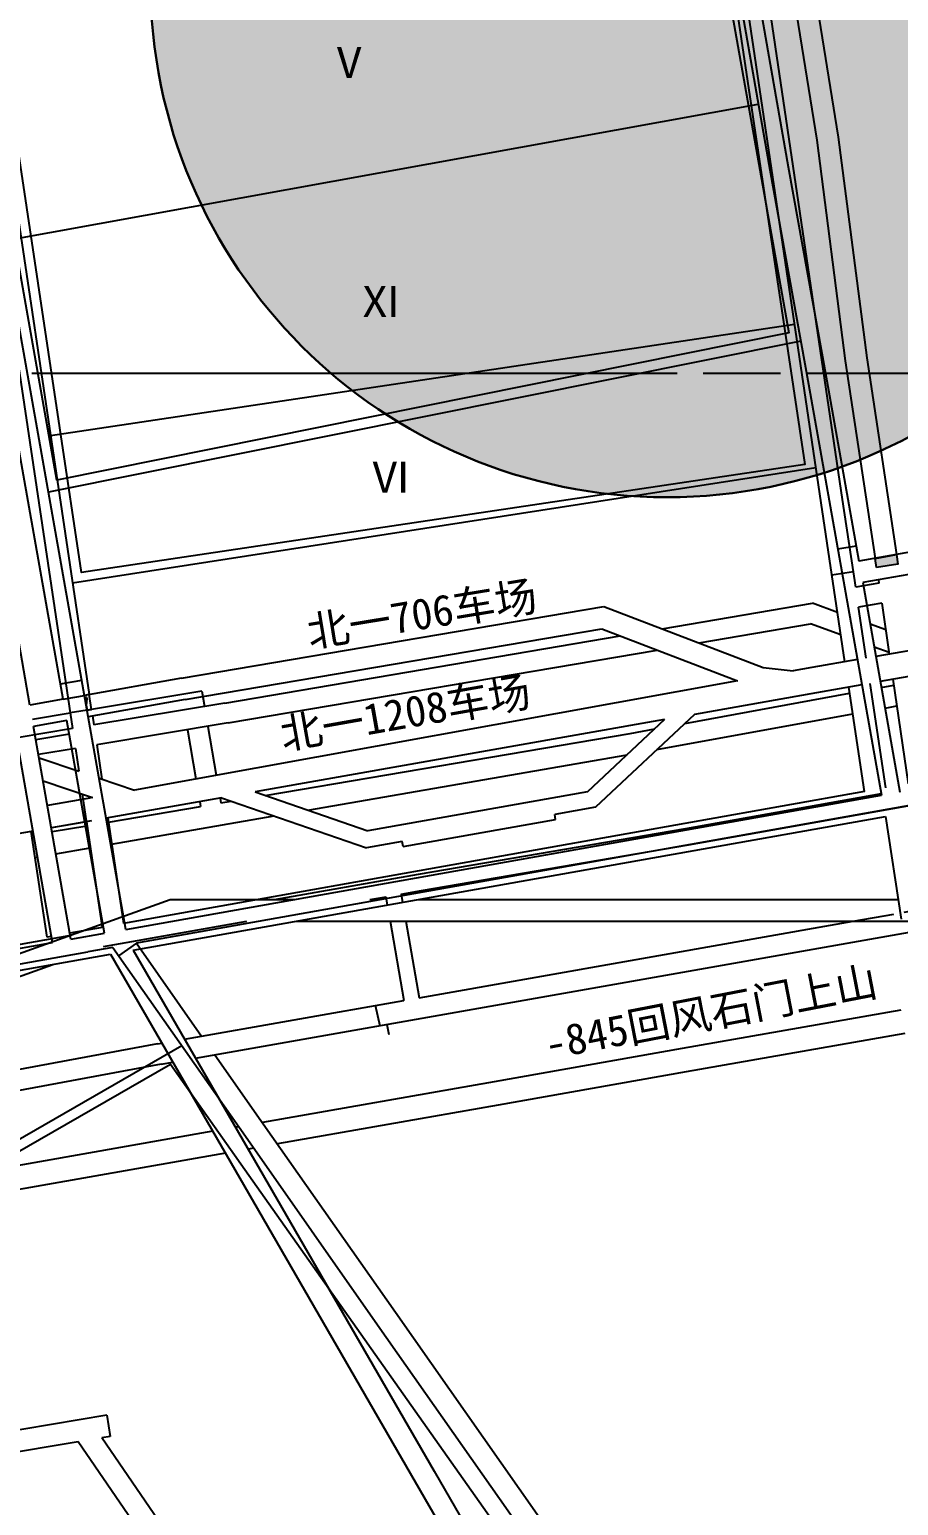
# Model space of a CAD drawing. Header units: millimetres. Extents: x 41513366 to 41522434, y 4590966 to 4600634.
# Drawn here: x 41519803.1 to 41519971.3, y 4596980.5 to 4597266.6 of the extents above; entities that cross this region are included whole.
import ezdxf

# ---------------------------------------------------------------- set-up
doc = ezdxf.new("R2010")
doc.units = ezdxf.units.MM
doc.linetypes.add('xx(2K)', pattern=[10, 8, -2])
doc.linetypes.add('新采区边界(5K)', pattern=[150, 125, -5, 15, -5])
for name, color, linetype, lineweight in [('12-2采区边界线', 7, 'Continuous', 18), ('12煤巷道', 7, 'Continuous', 18), ('2016年12煤进尺', 7, 'Continuous', 18), ('7煤巷道', 6, 'Continuous', 18), ('岩巷', 30, 'Continuous', 18), ('岩巷巷道名称', 30, 'Continuous', 18), ('工作面月末位置', 7, 'Continuous', 18), ('采空区工作面颜色', 6, 'Continuous', 18)]:
    doc.layers.add(name, color=color, linetype=linetype, lineweight=lineweight)
doc.styles.add('仿宋_GB2312', font='')
doc.styles.add('正等线体', font='simhei.ttf')
doc.styles.get('仿宋_GB2312').set_extended_font_data('宋体')

msp = doc.modelspace()

# ---------------------------------------------------------------- hatches: boundary and pattern name
at = {"layer": '12煤巷道', "lineweight": -3}
msp.add_hatch(color=7, dxfattribs=at).paths.add_polyline_path([(41519966.8227, 4597164.1125), (41519967.0887, 4597162.3507), (41519971.2416, 4597162.9776), (41519970.9593, 4597164.8476)], flags=0)
at = {"layer": '2016年12煤进尺', "lineweight": -3, "ltscale": 2}
h = msp.add_hatch(color=256, dxfattribs=at)
h.set_gradient(color1=(255, 255, 0), color2=(0, 255, 0), tint=1)
edge = h.paths.add_edge_path()
edge.add_arc((41519926.476, 4597275.978), 100, 0, 360)

# ---------------------------------------------------------------- linework, layer by layer
at = {"layer": '12-2采区边界线', "linetype": '新采区边界(5K)', "lineweight": -3}
msp.add_line((41519503.5067, 4597200), (41520473.4306, 4597200), dxfattribs=at)
at = {"layer": '12煤巷道', "color": 7, "lineweight": -3}
for p, q in [((41519963.1594, 4597166.5084), (41519959.6149, 4597165.8785)), ((41519962.6173, 4597161.5068), (41519958.4636, 4597160.885)), ((41519971.2416, 4597162.9776), (41519967.0887, 4597162.3507)), ((41519968.1232, 4597155.4468), (41519969.5665, 4597145.5486)), ((41519970.2767, 4597140.6779), (41519973.2268, 4597120.4466)), ((41519809.0491, 4597139.7863), (41519813.182, 4597140.5177)), ((41519809.5719, 4597136.8322), (41519813.7048, 4597137.5636)), ((41519840.9027, 4597136.0618), (41519815.5176, 4597131.8417)), ((41519815.075, 4597134.8089), (41519810.921, 4597134.1892)), ((41519841.5567, 4597132.217), (41519816.0931, 4597127.9838)), ((41519811.3739, 4597131.1528), (41519800.6388, 4597129.3682)), ((41519811.9494, 4597127.295), (41519804.8061, 4597126.1075)), ((41519964.7436, 4597118.933), (41519821.262, 4597093.3316)), ((41519977.0894, 4597116.8695), (41519823.7551, 4597089.5101)), ((41519817.1257, 4597092.5935), (41519810.8718, 4597091.4777)), ((41519807.3277, 4597090.8453), (41519806.4508, 4597090.6888)), ((41519823.7551, 4597089.5101), (41519820.3186, 4597087.0955)), ((41519789.5562, 4597083.408), (41519814.375, 4597087.8364)), ((41519819.1938, 4597088.6962), (41519814.375, 4597087.8364))]:
    msp.add_line(p, q, dxfattribs=at)
for points in [[(41519944.6443, 4597315.0986), (41519949.3256, 4597283.6864), (41519955.5097, 4597245.187), (41519961.0388, 4597202.4279), (41519966.8227, 4597164.1125)], [(41519948.7888, 4597315.7827), (41519953.4762, 4597284.329), (41519959.6668, 4597245.7895), (41519965.1984, 4597203.0108), (41519970.9593, 4597164.8476)], [(41519963.0614, 4597158.5399), (41519960.5176, 4597175.5333), (41519946.4069, 4597270.7153), (41519939.8763, 4597314.3117)], [(41519791.9111, 4597289.8905), (41519802.0276, 4597222.2782), (41519814.6394, 4597137.7291)], [(41519787.7667, 4597289.2064), (41519797.8738, 4597221.6567), (41519811.3739, 4597131.1528)], [(41519960.9786, 4597144.084), (41519956.3639, 4597174.9115), (41519942.3009, 4597269.7716)], [(41519967.5484, 4597159.3051), (41519963.0614, 4597158.5399)], [(41519967.4501, 4597159.9566), (41519967.5484, 4597159.3051)], [(41519968.1232, 4597155.4468), (41519963.6389, 4597154.6821)], [(41519965.1197, 4597144.7902), (41519963.6389, 4597154.6821)], [(41519964.7436, 4597118.933), (41519961.714, 4597139.1713)], [(41519968.88, 4597119.671), (41519965.8518, 4597139.8993)], [(41519814.2179, 4597134.681), (41519813.7076, 4597137.5641)], [(41519813.7862, 4597137.1199), (41519813.7076, 4597137.5641)], [(41519815.2593, 4597133.5736), (41519815.5176, 4597131.8417)], [(41519811.9494, 4597127.295), (41519812.6088, 4597122.8742)], [(41519816.0931, 4597127.9838), (41519817.0818, 4597121.3557)], [(41519813.2725, 4597118.4247), (41519817.1257, 4597092.5935)], [(41519814.0719, 4597113.066), (41519817.1257, 4597092.5935)], [(41519818.2096, 4597113.7952), (41519821.262, 4597093.3316)], [(41519818.2096, 4597113.7952), (41519821.262, 4597093.3316)], [(41519806.4508, 4597090.6888), (41519803.3688, 4597111.2001)], [(41519823.7551, 4597089.5101), (41519836.3879, 4597071.5309)]]:
    msp.add_lwpolyline(points, dxfattribs=at)
for points in [[(41519967.0887, 4597162.3507), (41519966.8227, 4597164.1125), (41519970.9593, 4597164.8476), (41519971.2416, 4597162.9776)], [(41519967.0887, 4597162.3507), (41519966.8227, 4597164.1125), (41519970.9593, 4597164.8476), (41519971.2416, 4597162.9776)], [(41519813.7076, 4597137.5641), (41519813.7834, 4597137.1517), (41519814.1198, 4597137.214), (41519814.1883, 4597136.9027), (41519814.0449, 4597135.6579), (41519814.2179, 4597134.681), (41519815.075, 4597134.8093), (41519814.6394, 4597137.7291)]]:
    msp.add_lwpolyline(points, close=True, dxfattribs=at)
for points in [[(41519819.1938, 4597088.6962), (41519844.8844, 4597052.133), (41519870.4769, 4597015.5851, 0.00015065), (41519870.478, 4597015.5835), (41519897.9179, 4596976.4476), (41519944.9713, 4596909.3234), (41519972.6738, 4596869.7633), (41519998.8624, 4596832.3558), (41520049.7961, 4596759.5552, 0.00023706), (41520049.7979, 4596759.5527), (41520093.2713, 4596697.5406), (41520123.1069, 4596654.9228)], [(41519838.927, 4597067.9171), (41519848.3228, 4597054.5448), (41519873.9171, 4597017.9945), (41519901.3569, 4596978.8587, -0.00002582), (41519901.357, 4596978.8586), (41519948.411, 4596911.7336, -0.00012247), (41519948.4112, 4596911.7332), (41519976.1142, 4596872.1722, -0.00002843), (41519976.1143, 4596872.1722), (41520002.3033, 4596834.7642, -0.0000768), (41520002.3034, 4596834.7639), (41520053.2372, 4596761.9633), (41520096.711, 4596699.9506, -0.0001629), (41520096.7113, 4596699.9502), (41520126.7571, 4596657.0322)]]:
    msp.add_lwpolyline(points, format="xyb", dxfattribs=at)
at = {"layer": '2016年12煤进尺', "color": 0, "lineweight": -3, "ltscale": 2}
msp.add_line((41519870.941, 4597073.479), (41519870.0803, 4597077.476), dxfattribs=at)
at = {"layer": '2016年12煤进尺', "lineweight": 30, "ltscale": 2}
msp.add_circle((41519926.476, 4597275.978), 100, dxfattribs=at)
at = {"layer": '7煤巷道', "lineweight": -3}
for p, q in [((41519989.062, 4597168.0648), (41519963.6843, 4597163.5547)), ((41519973.3685, 4597161.0084), (41519964.4195, 4597159.418)), ((41519832.505, 4597140.8909), (41519813.7076, 4597137.5641)), ((41519809.5719, 4597136.8322), (41519803.1279, 4597135.6918)), ((41519833.2084, 4597136.7502), (41519814.4395, 4597133.4285)), ((41519810.3038, 4597132.6966), (41519803.852, 4597131.5547)), ((41519821.7382, 4597092.1881), (41519968.0885, 4597118.1989)), ((41519823.1452, 4597088.1723), (41519968.8624, 4597114.0706)), ((41519968.8624, 4597114.0706), (41519971.8598, 4597094.2167)), ((41519659.9645, 4597063.5419), (41519807.5336, 4597089.6702)), ((41519811.0792, 4597090.2936), (41519817.603, 4597091.4531)), ((41519656.3551, 4597058.6375), (41519818.7471, 4597087.3903))]:
    msp.add_line(p, q, dxfattribs=at)
at = {"layer": '7煤巷道', "color": 6, "lineweight": -3}
for p, q in [((41519818.0158, 4596998.0496), (41519727.2525, 4596982.866)), ((41519812.4611, 4596992.862), (41519727.9457, 4596978.7237)), ((41519841.913, 4596950.0093), (41519812.4611, 4596992.862)), ((41519818.6896, 4596993.904), (41519817.0319, 4596993.6267)), ((41519845.3743, 4596952.3883), (41519817.0319, 4596993.6267))]:
    msp.add_line(p, q, dxfattribs=at)
at = {"layer": '7煤巷道', "lineweight": -3}
for points in [[(41519848.5445, 4597811.0953), (41519869.0616, 4597698.0421), (41519876.618, 4597653.1812), (41519884.6856, 4597607.0007), (41519892.8103, 4597563.8229), (41519901.1489, 4597516.8859), (41519909.78, 4597469.2284), (41519917.6005, 4597424.9124), (41519925.7105, 4597378.3204), (41519933.8283, 4597332.3164, -0.00013776), (41519933.8284, 4597332.3159), (41519941.8786, 4597286.548), (41519949.9642, 4597240.0361), (41519957.4679, 4597198.5338), (41519963.6843, 4597163.5547)], [(41519809.5719, 4597136.8322), (41519801.6985, 4597181.3199, -0.00005254), (41519801.6984, 4597181.3206), (41519793.6384, 4597226.9184), (41519785.8275, 4597271.0742, -0.0000674), (41519785.8273, 4597271.075), (41519778.4733, 4597312.713, -0.00004311), (41519778.4732, 4597312.7136), (41519770.4074, 4597358.4281), (41519762.9676, 4597402.2395)], [(41519821.7382, 4597092.1881), (41519805.8342, 4597182.0518), (41519797.7743, 4597227.6497, 0.00003234), (41519797.7742, 4597227.6498), (41519789.9633, 4597271.8057), (41519782.6093, 4597313.4435), (41519774.5458, 4597359.1445), (41519767.1083, 4597402.9427)]]:
    msp.add_lwpolyline(points, format="xyb", dxfattribs=at)
for points in [[(41519848.1451, 4597793.1353), (41519865.5153, 4597697.4217), (41519873.0699, 4597652.5724), (41519881.1433, 4597606.358), (41519889.269, 4597563.1752), (41519897.6054, 4597516.2503), (41519906.2361, 4597468.5948), (41519914.0545, 4597424.2909), (41519922.1645, 4597377.6989), (41519930.283, 4597331.6915), (41519938.3324, 4597285.9279), (41519946.4195, 4597239.4076), (41519953.9244, 4597197.8986), (41519968.0885, 4597118.1989)], [(41519807.5347, 4597089.6637), (41519800.03, 4597132.5094), (41519791.6209, 4597180.576), (41519786.1004, 4597211.9654), (41519777.7144, 4597259.6423), (41519771.8526, 4597292.879), (41519763.7966, 4597338.5691), (41519755.9125, 4597383.3094), (41519748.1306, 4597427.4552), (41519742.0236, 4597462.0698), (41519733.5935, 4597509.9316), (41519724.8475, 4597559.5896), (41519716.9545, 4597604.3834), (41519709.8526, 4597644.6682), (41519701.7846, 4597690.4342)], [(41519803.1279, 4597135.6918), (41519795.167, 4597181.1964), (41519789.6459, 4597212.5889), (41519781.2599, 4597260.2659), (41519775.3979, 4597293.5042), (41519767.3419, 4597339.1942), (41519759.4579, 4597383.9341), (41519751.6759, 4597428.0802), (41519745.5689, 4597462.6953), (41519737.1389, 4597510.5561), (41519728.3929, 4597560.2141), (41519720.4999, 4597605.0081), (41519713.3979, 4597645.2932), (41519705.3299, 4597691.0592)], [(41519964.4195, 4597159.418), (41519971.6329, 4597118.8288)], [(41519817.603, 4597091.4531), (41519810.3038, 4597132.6966)], [(41519811.0792, 4597090.2936), (41519803.852, 4597131.5547)], [(41519811.0792, 4597090.2936), (41519817.603, 4597091.4531)], [(41519818.7469, 4597087.3906), (41519877.779, 4596985.1203), (41519938.3999, 4596879.9421), (41519960.698, 4596841.2953)], [(41519823.1452, 4597088.1723), (41519881.4165, 4596987.2199), (41519942.0388, 4596882.0394), (41519963.4, 4596845.0164), (41519963.4002, 4596845.0163)]]:
    msp.add_lwpolyline(points, dxfattribs=at)
at = {"layer": '7煤巷道', "color": 6, "lineweight": -3}
msp.add_lwpolyline([(41519818.0158, 4596998.0496), (41519818.6896, 4596993.904)], dxfattribs=at)
at = {"layer": '岩巷', "lineweight": -3}
for p, q in [((41519925.5919, 4597150.4696), (41519954.6932, 4597155.4205)), ((41519832.505, 4597140.8909), (41519914.3121, 4597154.7892)), ((41519914.3121, 4597154.7892), (41519945.1228, 4597142.9902)), ((41519833.2084, 4597136.7502), (41519913.8829, 4597150.4561)), ((41519913.8829, 4597150.4561), (41519940.1841, 4597140.3841)), ((41519932.7447, 4597147.7305), (41519954.3318, 4597151.403)), ((41519840.9027, 4597136.0618), (41519917.4602, 4597149.0862)), ((41519841.5567, 4597132.217), (41519924.613, 4597146.3471)), ((41519945.1228, 4597142.9902), (41519950.9282, 4597142.3311)), ((41519836.4536, 4597138.3633), (41519815.075, 4597134.8093)), ((41519836.4536, 4597138.3633), (41519836.9568, 4597135.4058)), ((41519929.9525, 4597132.1388), (41519961.8921, 4597137.982)), ((41519968.0295, 4597139.1049), (41519970.4418, 4597139.5462)), ((41519968.0295, 4597139.1049), (41519970.4418, 4597139.5462)), ((41519968.7407, 4597135.1031), (41519971.029, 4597135.5187)), ((41519968.7407, 4597135.1031), (41519971.029, 4597135.5187)), ((41519810.9313, 4597134.1204), (41519803.6156, 4597132.9042)), ((41519926.059, 4597132.8707), (41519911.1542, 4597118.8607)), ((41519931.8141, 4597133.8886), (41519912.6509, 4597115.8757)), ((41519924.5731, 4597127.0823), (41519962.4929, 4597133.9685)), ((41519810.7741, 4597130.0394), (41519804.3058, 4597128.9641)), ((41519833.665, 4597130.905), (41519835.2863, 4597121.375)), ((41519837.6109, 4597131.561), (41519839.2224, 4597122.0883)), ((41519848.6745, 4597118.1759), (41519919.3927, 4597130.2069)), ((41519848.6745, 4597118.1759), (41519919.3927, 4597130.2069)), ((41519919.3927, 4597130.2069), (41519924.1512, 4597131.0775)), ((41519804.915, 4597125.4862), (41519812.6088, 4597122.8742)), ((41519804.915, 4597125.4862), (41519812.6088, 4597122.8742)), ((41519856.9825, 4597115.3223), (41519918.796, 4597126.0437)), ((41519856.9825, 4597115.3223), (41519918.796, 4597126.0437)), ((41519805.7017, 4597120.9949), (41519815.2677, 4597117.7473)), ((41519805.7017, 4597120.9949), (41519815.2677, 4597117.7473)), ((41519816.5438, 4597121.5383), (41519823.3803, 4597119.2174)), ((41519816.5438, 4597121.5383), (41519823.3803, 4597119.2174)), ((41519840.2355, 4597117.691), (41519868.3387, 4597108.0381)), ((41519840.2355, 4597117.691), (41519868.3387, 4597108.0381)), ((41519846.7379, 4597118.8411), (41519868.5959, 4597111.3333)), ((41519846.7379, 4597118.8411), (41519868.5959, 4597111.3333)), ((41519930.1525, 4597111.7312), (41519968.0322, 4597118.5153)), ((41519930.1525, 4597111.7312), (41519968.0322, 4597118.5153)), ((41519930.7082, 4597108.5798), (41519992.1646, 4597119.5864)), ((41519930.7082, 4597108.5798), (41519992.1646, 4597119.5864)), ((41519818.3263, 4597113.0129), (41519836.1918, 4597116.0523)), ((41519818.3263, 4597113.0129), (41519836.1918, 4597116.0523)), ((41519836.0393, 4597116.9488), (41519836.1918, 4597116.0523)), ((41519836.0393, 4597116.9488), (41519836.1918, 4597116.0523)), ((41519839.9782, 4597117.6455), (41519840.1352, 4597116.7231)), ((41519839.9782, 4597117.6455), (41519840.1352, 4597116.7231)), ((41519840.1352, 4597116.7231), (41519842.0868, 4597117.0551)), ((41519840.1352, 4597116.7231), (41519842.0868, 4597117.0551)), ((41519807.4246, 4597111.1582), (41519814.1849, 4597112.3083)), ((41519807.4246, 4597111.1582), (41519814.1849, 4597112.3083)), ((41519818.9654, 4597108.7283), (41519850.4371, 4597114.187)), ((41519818.9654, 4597108.7283), (41519850.4371, 4597114.187)), ((41519875.4018, 4597108.2923), (41519904.9461, 4597113.5017)), ((41519875.4018, 4597108.2923), (41519904.9461, 4597113.5017)), ((41519904.9461, 4597113.5017), (41519904.7732, 4597114.4824)), ((41519904.9461, 4597113.5017), (41519904.7732, 4597114.4824)), ((41519803.476, 4597110.4864), (41519803.8756, 4597110.5544)), ((41519803.476, 4597110.4864), (41519803.8756, 4597110.5544)), ((41519875.4018, 4597108.2923), (41519875.2317, 4597109.2573)), ((41519875.4018, 4597108.2923), (41519875.2317, 4597109.2573)), ((41519878.3892, 4597102.9067), (41519930.1525, 4597111.7312)), ((41519878.3892, 4597102.9067), (41519930.1525, 4597111.7312)), ((41519804.1269, 4597106.1546), (41519804.6309, 4597106.242)), ((41519804.1269, 4597106.1546), (41519804.6309, 4597106.242)), ((41519808.178, 4597106.8572), (41519814.826, 4597108.0103)), ((41519808.178, 4597106.8572), (41519814.826, 4597108.0103)), ((41519878.9448, 4597099.7553), (41519930.7082, 4597108.5798)), ((41519878.9448, 4597099.7553), (41519930.7082, 4597108.5798)), ((41519850.5154, 4597097.998), (41519878.3892, 4597102.9067)), ((41519850.5154, 4597097.998), (41519878.3892, 4597102.9067)), ((41519668.0691, 4597039.8931), (41519830.2894, 4597097.998)), ((41519668.0691, 4597039.8931), (41519830.2894, 4597097.998)), ((41519868.9661, 4597097.998), (41519872.0574, 4597098.5424)), ((41519868.9661, 4597097.998), (41519872.0574, 4597098.5424)), ((41519872.0574, 4597098.5424), (41519872.3395, 4597096.9156)), ((41519872.0574, 4597098.5424), (41519872.3395, 4597096.9156)), ((41519875.012, 4597099.0627), (41519878.9448, 4597099.7553)), ((41519875.012, 4597099.0627), (41519878.9448, 4597099.7553)), ((41519875.012, 4597099.0627), (41519875.2932, 4597097.4406)), ((41519875.012, 4597099.0627), (41519875.2932, 4597097.4406)), ((41519817.3838, 4597088.9141), (41519845.1166, 4597093.798)), ((41519817.3838, 4597088.9141), (41519845.1166, 4597093.798)), ((41519835.2149, 4597067.2621), (41519985.6005, 4597093.798)), ((41519835.2149, 4597067.2621), (41519985.6005, 4597093.798)), ((41519872.88, 4597093.798), (41519875.5429, 4597078.4399)), ((41519872.88, 4597093.798), (41519875.5429, 4597078.4399)), ((41519875.9248, 4597093.798), (41519878.4973, 4597078.9612)), ((41519875.9248, 4597093.798), (41519878.4973, 4597078.9612)), ((41519878.4973, 4597078.9612), (41519962.5813, 4597093.798)), ((41519878.4973, 4597078.9612), (41519962.5813, 4597093.798)), ((41519765.7232, 4597083.0657), (41519810.7271, 4597090.9911)), ((41519765.7232, 4597083.0657), (41519810.7271, 4597090.9911)), ((41519626.3458, 4597020.4871), (41519807.5986, 4597085.4092)), ((41519833.0871, 4597070.9485), (41519875.5429, 4597078.4399)), ((41519833.0871, 4597070.9485), (41519875.5429, 4597078.4399)), ((41519872.2871, 4597073.8036), (41519872.6288, 4597071.833)), ((41519872.2871, 4597073.8036), (41519872.6288, 4597071.833)), ((41519827.8349, 4597070.0217), (41519785.2928, 4597062.1516)), ((41519827.8349, 4597070.0217), (41519785.2928, 4597062.1516)), ((41519827.8349, 4597070.0217), (41519828.6859, 4597070.1719)), ((41519827.8349, 4597070.0217), (41519828.6859, 4597070.1719)), ((41519828.53, 4597066.0826), (41519830.8137, 4597066.4855)), ((41519828.53, 4597066.0826), (41519830.8137, 4597066.4855)), ((41519828.5625, 4597066.0884), (41519673.6462, 4597037.4295)), ((41519828.5625, 4597066.0884), (41519673.6462, 4597037.4295))]:
    msp.add_line(p, q, dxfattribs=at)
at = {"layer": '岩巷', "linetype": 'xx(2K)', "lineweight": -3}
msp.add_line((41519962.5813, 4597093.798), (41520007.6148, 4597101.7443), dxfattribs=at)
at = {"layer": '岩巷', "lineweight": -3, "ltscale": 0.5}
for p, q in [((41519971.802, 4597076.5718), (41519929.4542, 4597069.1048)), ((41519972.6008, 4597072.0417), (41519930.253, 4597064.5747))]:
    msp.add_line(p, q, dxfattribs=at)
at = {"layer": '岩巷', "color": 30, "lineweight": -3, "ltscale": 0.5}
for p, q in [((41519971.802, 4597076.5718), (41519929.4542, 4597069.1048)), ((41519972.6008, 4597072.0417), (41519930.253, 4597064.5747)), ((41519929.4542, 4597069.1048), (41519893.02, 4597062.6805)), ((41519929.4542, 4597069.1048), (41519893.02, 4597062.6805)), ((41519930.253, 4597064.5747), (41519893.8188, 4597058.1504)), ((41519930.253, 4597064.5747), (41519893.8188, 4597058.1504)), ((41519893.02, 4597062.6805), (41519848.1638, 4597054.7711)), ((41519893.02, 4597062.6805), (41519848.1638, 4597054.7711)), ((41519893.8188, 4597058.1504), (41519851.0756, 4597050.6136)), ((41519838.5535, 4597053.0766), (41519796.5061, 4597045.6625)), ((41519838.5535, 4597053.0766), (41519796.5061, 4597045.6625)), ((41519843.5965, 4597053.9658), (41519842.955, 4597053.8527)), ((41519846.5118, 4597049.8089), (41519845.4021, 4597049.6132)), ((41519841.0006, 4597048.8371), (41519797.3049, 4597041.1324)), ((41519841.0006, 4597048.8371), (41519797.3049, 4597041.1324))]:
    msp.add_line(p, q, dxfattribs=at)
at = {"layer": '岩巷', "lineweight": -3}
for points in [[(41519959.545, 4597153.6608), (41519954.6932, 4597155.4205)], [(41519959.545, 4597153.6608), (41519954.6932, 4597155.4205)], [(41519960.2017, 4597149.2741), (41519954.3318, 4597151.403)], [(41519960.2017, 4597149.2741), (41519954.3318, 4597151.403)], [(41519968.8771, 4597150.2761), (41519965.849, 4597151.3744)], [(41519968.8771, 4597150.2761), (41519965.849, 4597151.3744)], [(41519969.5159, 4597145.8959), (41519966.637, 4597146.94)], [(41519969.5159, 4597145.8959), (41519966.637, 4597146.94)], [(41519981.1764, 4597147.5284), (41519966.9632, 4597145.1046)], [(41519981.1764, 4597147.5284), (41519966.9632, 4597145.1046)], [(41519963.4144, 4597144.4994), (41519954.579, 4597142.9927), (41519950.9282, 4597142.3311)], [(41519963.4144, 4597144.4994), (41519954.579, 4597142.9927), (41519950.9282, 4597142.3311)], [(41519983.7693, 4597143.0518), (41519967.8266, 4597140.2468)], [(41519983.7693, 4597143.0518), (41519967.8266, 4597140.2468)], [(41519940.1841, 4597140.3841), (41519823.3803, 4597119.2174)], [(41519964.281, 4597139.6229), (41519955.4473, 4597138.0687), (41519931.8141, 4597133.8886)], [(41519926.059, 4597132.8707), (41519846.7379, 4597118.8411)], [(41519815.2677, 4597117.7473), (41519814.3235, 4597117.5762), (41519806.543, 4597116.1917)], [(41519815.2677, 4597117.7473), (41519814.3235, 4597117.5762), (41519806.543, 4597116.1917)], [(41519840.2355, 4597117.691), (41519817.9232, 4597113.7446)], [(41519840.2355, 4597117.691), (41519817.9232, 4597113.7446)], [(41519911.1542, 4597118.8607), (41519868.5959, 4597111.3333)], [(41519911.1542, 4597118.8607), (41519868.5959, 4597111.3333)], [(41519912.6509, 4597115.8757), (41519904.7732, 4597114.4824)], [(41519912.6509, 4597115.8757), (41519904.7732, 4597114.4824)], [(41519815.0876, 4597113.2431), (41519807.2973, 4597111.8849)], [(41519814.0719, 4597113.066), (41519807.2973, 4597111.8849)], [(41519803.7508, 4597111.2667), (41519674.4775, 4597088.7298)], [(41519803.7508, 4597111.2667), (41519674.4775, 4597088.7298)], [(41519875.2317, 4597109.2573), (41519868.3387, 4597108.0381)], [(41519875.2317, 4597109.2573), (41519868.3387, 4597108.0381)], [(41519830.2894, 4597097.998), (41519854.428, 4597097.998)], [(41519830.2894, 4597097.998), (41519854.428, 4597097.998)], [(41519878.4296, 4597097.998), (41519933.662, 4597097.998)], [(41519878.4296, 4597097.998), (41519933.662, 4597097.998)], [(41519933.662, 4597097.998), (41519971.2889, 4597097.998)], [(41519933.662, 4597097.998), (41519971.2889, 4597097.998)], [(41519854.7983, 4597093.798), (41519933.662, 4597093.798)], [(41519854.7983, 4597093.798), (41519933.662, 4597093.798)], [(41519933.662, 4597093.798), (41520012.1909, 4597093.798)]]:
    msp.add_lwpolyline(points, dxfattribs=at)
at = {"layer": '工作面月末位置', "color": 102, "lineweight": -3}
msp.add_line((41519702.3165, 4596994.7312), (41519832.5601, 4597069.6731), dxfattribs=at)
at = {"layer": '工作面月末位置', "color": 241, "lineweight": -3}
for points in [[(41519798.0686, 4597225.6806), (41519944.1968, 4597252.193)], [(41519952.416, 4597206.2414), (41519806.7366, 4597176.9518)]]:
    msp.add_lwpolyline(points, dxfattribs=at)
at = {"layer": '工作面月末位置', "color": 7, "lineweight": -3}
for points in [[(41519807.1485, 4597187.9479), (41519951.2293, 4597209.5463)], [(41519811.406, 4597159.4058), (41519955.3655, 4597181.7567)]]:
    msp.add_lwpolyline(points, dxfattribs=at)
at = {"layer": '采空区工作面颜色', "color": 241, "lineweight": -3}
msp.add_lwpolyline([(41519705.0194, 4597765.128), (41519846.5271, 4597790.809), (41519950.1056, 4597207.8121), (41519808.3546, 4597179.2939)], close=True, dxfattribs=at)
at = {"layer": '采空区工作面颜色', "color": 20, "lineweight": -3}
msp.add_lwpolyline([(41519735.3552, 4597680.8706), (41519874.0787, 4597711.9733), (41519953.2381, 4597182.3418), (41519813.1353, 4597161.3616)], close=True, dxfattribs=at)
at = {"layer": '采空区工作面颜色', "color": 102, "lineweight": -3}
msp.add_lwpolyline([(41519706.9443, 4596995.0865), (41519830.3719, 4597066.1066), (41520164.6756, 4596591.9883), (41520042.123, 4596513.2444)], close=True, dxfattribs=at)

# ---------------------------------------------------------------- texts
at = {"layer": '2016年12煤进尺', "lineweight": -3, "ltscale": 2, "insert": (41519847.3756, 4597303.4699), "char_height": 40, "width": 217.41152, "attachment_point": 1, "style": '仿宋_GB2312'}
msp.add_mtext('火药库', dxfattribs=at)
at = {"layer": '岩巷巷道名称', "lineweight": -3, "char_height": 6, "attachment_point": 1, "style": '正等线体'}
for s, insert, width, rotation in [('北一706车场', (41519856.362, 4597152.7027), 72.250203, 9.323848), ('北一1208车场', (41519851.1323, 4597132.8611), 85.952866, 10.077497)]:
    msp.add_mtext(s, dxfattribs=dict(at, insert=insert, width=width, rotation=rotation))
at = {"layer": '岩巷巷道名称', "color": 30, "lineweight": -3, "insert": (41519902.3288, 4597072.8399), "char_height": 6, "width": 116.32381, "attachment_point": 1, "rotation": 10.965272, "style": '仿宋_GB2312'}
msp.add_mtext('-845回风石门上山', dxfattribs=at)
at = {"layer": '工作面月末位置', "color": 7, "lineweight": -3, "char_height": 6, "width": 172.213633, "attachment_point": 1, "style": '仿宋_GB2312'}
for s, insert in [('Ⅴ', (41519860.8687, 4597263.2365)), ('Ⅵ', (41519868.9877, 4597182.8828))]:
    msp.add_mtext(s, dxfattribs=dict(at, insert=insert))
at = {"layer": '工作面月末位置', "color": 241, "lineweight": -3, "insert": (41519867.0622, 4597216.919), "char_height": 6, "width": 25.592271, "attachment_point": 1, "style": '仿宋_GB2312'}
msp.add_mtext('Ⅺ', dxfattribs=at)

doc.saveas('drawing.dxf')
